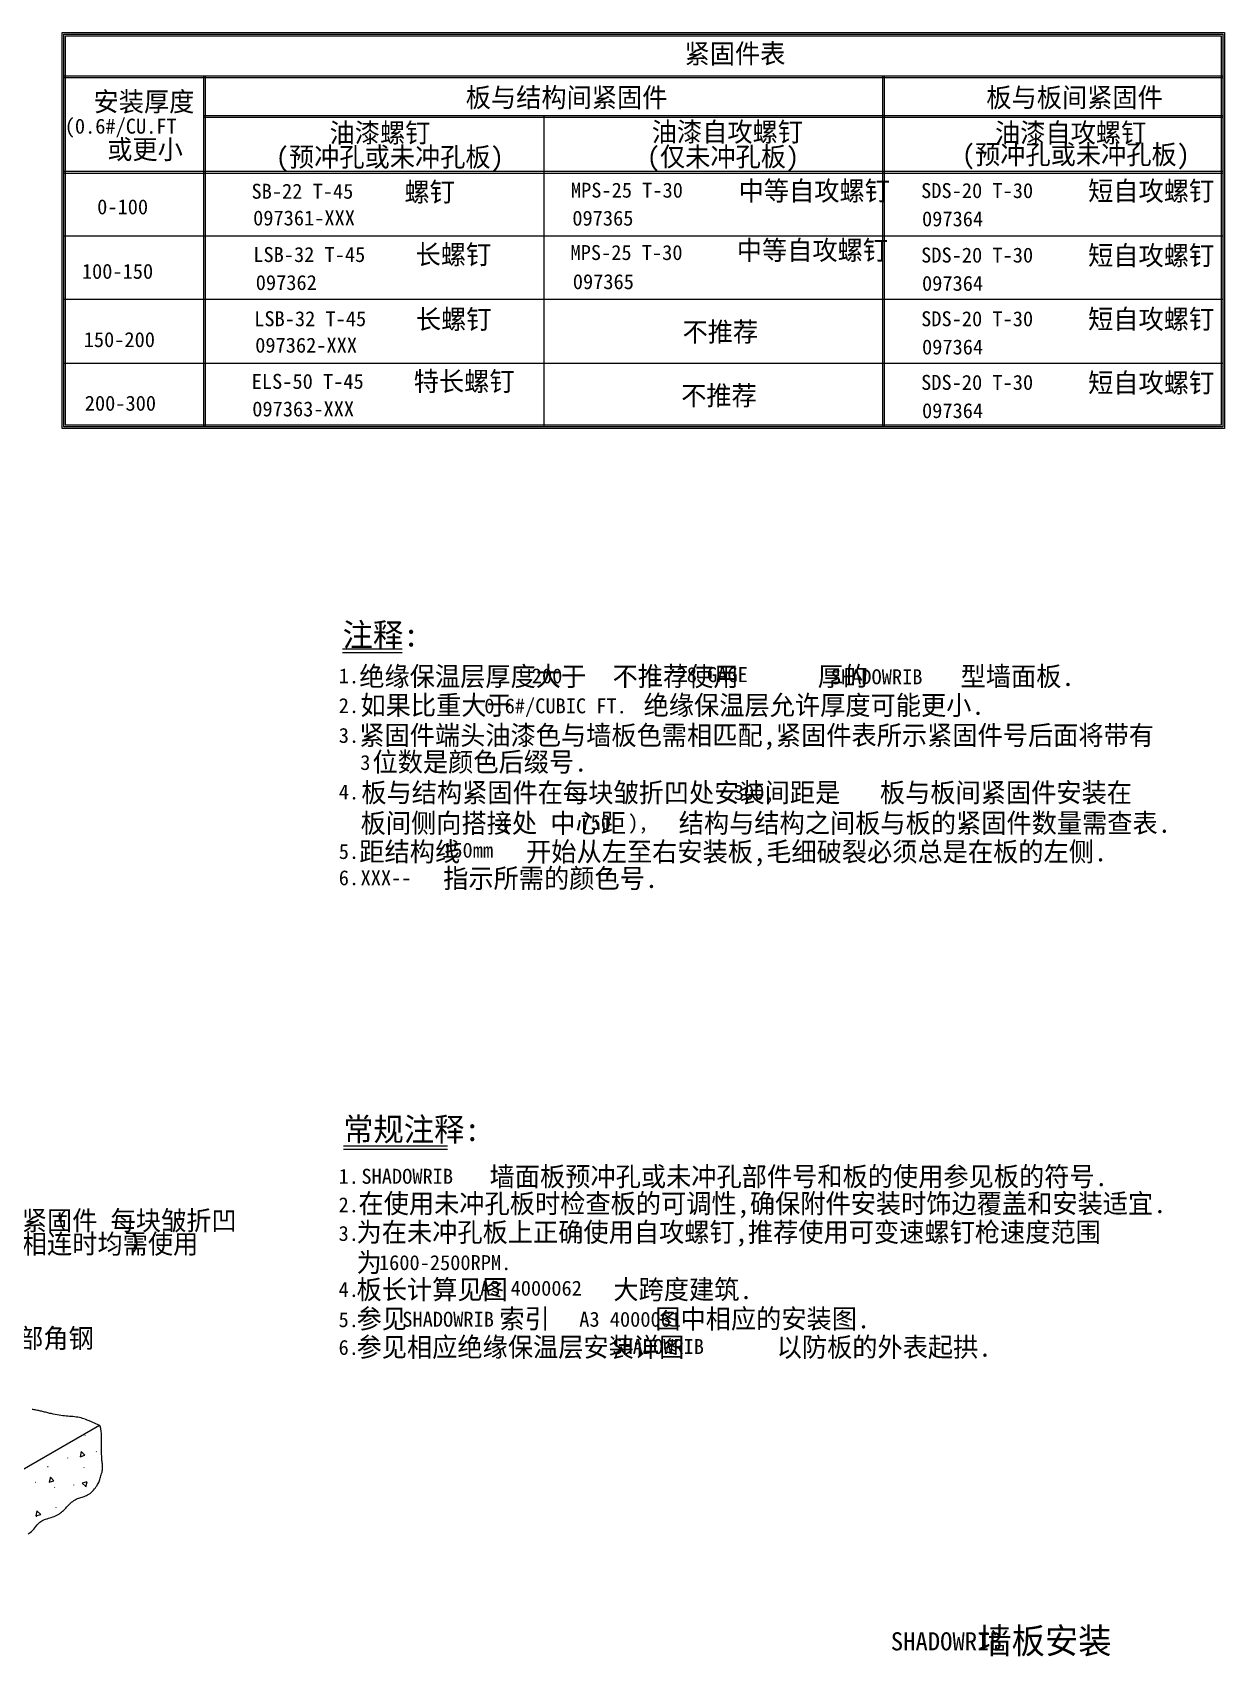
# Model space of a CAD drawing. Header units: metres. Extents: x 35 to 400, y 13 to 268.
# Drawn here: x 222.2 to 399.8, y 17 to 259 of the extents above; entities that cross this region are included whole.
import ezdxf

# ---------------------------------------------------------------- set-up
doc = ezdxf.new("R2010")
doc.units = ezdxf.units.M
for name, color, linetype in [('CALL', 1, 'Continuous'), ('NOTE', 5, 'Continuous'), ('OBJS', 7, 'Continuous'), ('TABL', 1, 'Continuous')]:
    doc.layers.add(name, color=color, linetype=linetype)

msp = doc.modelspace()

# ---------------------------------------------------------------- linework, layer by layer
at = {"layer": 'NOTE'}
for p, q in [((268.4, 167.16, 0.28), (277.29, 167.16, 0.28)), ((268.4, 166.64, 0.28), (277.29, 166.64, 0.28)), ((268.53, 93.11, 0.28), (284.01, 93.11, 0.28)), ((268.53, 92.62, 0.28), (284.01, 92.62, 0.28))]:
    msp.add_line(p, q, dxfattribs=at)
at = {"layer": 'OBJS'}
for points in [[(224.94, 53.24), (224.78, 53.27), (224.62, 53.31), (224.46, 53.35), (224.31, 53.39), (224.14, 53.43), (223.99, 53.46), (223.83, 53.5), (223.68, 53.54), (223.52, 53.58), (223.37, 53.62), (223.22, 53.64), (223.06, 53.68), (222.9, 53.72), (222.75, 53.74), (222.6, 53.78), (222.45, 53.82), (222.28, 53.84), (222.13, 53.87)], [(224.94, 53.24), (224.78, 53.27), (224.62, 53.31), (224.46, 53.35), (224.31, 53.39), (224.14, 53.43), (223.99, 53.46), (223.83, 53.5), (223.68, 53.54), (223.52, 53.58), (223.37, 53.62), (223.22, 53.64), (223.06, 53.68), (222.9, 53.72), (222.75, 53.74), (222.6, 53.78), (222.45, 53.82), (222.28, 53.84), (222.13, 53.87)], [(229.18, 52.64), (228.92, 52.69), (228.68, 52.73), (228.43, 52.76), (228.19, 52.79), (227.94, 52.81), (227.7, 52.83), (227.46, 52.86), (227.2, 52.88), (226.94, 52.91), (226.69, 52.93), (226.41, 52.96), (226.14, 53.01), (225.86, 53.06), (225.57, 53.1), (225.27, 53.16), (224.94, 53.24)], [(229.18, 52.64), (228.92, 52.69), (228.68, 52.73), (228.43, 52.76), (228.19, 52.79), (227.94, 52.81), (227.7, 52.83), (227.46, 52.86), (227.2, 52.88), (226.94, 52.91), (226.69, 52.93), (226.41, 52.96), (226.14, 53.01), (225.86, 53.06), (225.57, 53.1), (225.27, 53.16), (224.94, 53.24)], [(215.75, 42.06), (232.17, 51.54)], [(215.75, 42.06), (232.17, 51.54)], [(230.01, 52.41), (229.82, 52.46), (229.64, 52.53), (229.42, 52.59), (229.18, 52.64)], [(230.01, 52.41), (229.82, 52.46), (229.64, 52.53), (229.42, 52.59), (229.18, 52.64)], [(230.01, 52.41), (230.83, 52.09), (231.48, 51.81), (231.93, 51.62), (232.17, 51.54)], [(230.01, 52.41), (230.83, 52.09), (231.48, 51.81), (231.93, 51.62), (232.17, 51.54)], [(232.43, 50.58), (232.35, 51.04), (232.25, 51.39), (232.17, 51.54)], [(232.43, 50.58), (232.35, 51.04), (232.25, 51.39), (232.17, 51.54)], [(230.01, 50.04), (229.99, 49.97)], [(230.01, 50.04), (229.99, 49.97)], [(232.48, 49.95), (232.47, 50.28), (232.43, 50.58)], [(232.48, 49.95), (232.47, 50.28), (232.43, 50.58)], [(232.48, 47.18), (232.48, 47.44), (232.48, 47.67), (232.48, 47.9), (232.48, 48.1), (232.48, 48.28), (232.48, 48.46), (232.48, 48.62), (232.48, 48.77), (232.48, 48.91), (232.48, 49.06), (232.48, 49.2), (232.48, 49.34), (232.48, 49.48), (232.48, 49.62), (232.48, 49.78), (232.48, 49.95)], [(232.48, 47.18), (232.48, 47.44), (232.48, 47.67), (232.48, 47.9), (232.48, 48.1), (232.48, 48.28), (232.48, 48.46), (232.48, 48.62), (232.48, 48.77), (232.48, 48.91), (232.48, 49.06), (232.48, 49.2), (232.48, 49.34), (232.48, 49.48), (232.48, 49.62), (232.48, 49.78), (232.48, 49.95)], [(227.42, 46.6), (227.43, 46.66)], [(227.42, 46.6), (227.43, 46.66)], [(229.43, 47.57), (229.27, 46.82)], [(229.43, 47.57), (229.27, 46.82)], [(229.27, 46.82), (229.99, 47.04)], [(229.27, 46.82), (229.99, 47.04)], [(230, 47.06), (229.44, 47.58)], [(230, 47.06), (229.44, 47.58)], [(231.68, 47.56), (231.72, 47.57)], [(231.68, 47.56), (231.72, 47.57)], [(232.48, 44.32), (232.54, 44.51), (232.58, 44.69), (232.6, 44.85), (232.63, 45), (232.63, 45.15), (232.63, 45.31), (232.62, 45.45), (232.62, 45.61), (232.59, 45.75), (232.58, 45.91), (232.55, 46.09), (232.53, 46.27), (232.5, 46.47), (232.5, 46.69), (232.49, 46.91), (232.48, 47.18)], [(232.48, 44.32), (232.54, 44.51), (232.58, 44.69), (232.6, 44.85), (232.63, 45), (232.63, 45.15), (232.63, 45.31), (232.62, 45.45), (232.62, 45.61), (232.59, 45.75), (232.58, 45.91), (232.55, 46.09), (232.53, 46.27), (232.5, 46.47), (232.5, 46.69), (232.49, 46.91), (232.48, 47.18)], [(224.42, 45.34), (224.5, 45.37)], [(224.42, 45.34), (224.5, 45.37)], [(224.84, 43.75), (224.66, 43.02)], [(224.84, 43.75), (224.66, 43.02)], [(225.38, 43.23), (224.84, 43.75)], [(225.38, 43.23), (224.84, 43.75)], [(229.89, 45.19), (229.83, 45.17)], [(229.89, 45.19), (229.83, 45.17)], [(231.1, 41.66), (231.28, 41.85), (231.43, 42.02), (231.57, 42.2), (231.69, 42.36), (231.8, 42.51), (231.88, 42.68), (231.96, 42.83), (232.04, 42.98), (232.1, 43.13), (232.15, 43.28), (232.2, 43.43), (232.26, 43.61), (232.31, 43.78), (232.36, 43.95), (232.41, 44.13), (232.48, 44.32)], [(231.1, 41.66), (231.28, 41.85), (231.43, 42.02), (231.57, 42.2), (231.69, 42.36), (231.8, 42.51), (231.88, 42.68), (231.96, 42.83), (232.04, 42.98), (232.1, 43.13), (232.15, 43.28), (232.2, 43.43), (232.26, 43.61), (232.31, 43.78), (232.36, 43.95), (232.41, 44.13), (232.48, 44.32)], [(222.63, 42.97), (222.58, 42.95)], [(222.63, 42.97), (222.58, 42.95)], [(224.66, 43.02), (225.38, 43.23)], [(224.66, 43.02), (225.38, 43.23)], [(225.51, 42.23), (225.46, 42.28)], [(225.51, 42.23), (225.46, 42.28)], [(228.29, 42.64), (228.28, 42.57)], [(228.29, 42.64), (228.28, 42.57)], [(228.34, 40.29), (228.53, 40.4), (228.71, 40.5), (228.89, 40.58), (229.06, 40.65), (229.23, 40.7), (229.39, 40.75), (229.56, 40.8), (229.73, 40.85), (229.89, 40.91), (230.06, 40.97), (230.23, 41.03), (230.39, 41.12), (230.57, 41.22), (230.75, 41.34), (230.91, 41.5), (231.1, 41.66)], [(228.34, 40.29), (228.53, 40.4), (228.71, 40.5), (228.89, 40.58), (229.06, 40.65), (229.23, 40.7), (229.39, 40.75), (229.56, 40.8), (229.73, 40.85), (229.89, 40.91), (230.06, 40.97), (230.23, 41.03), (230.39, 41.12), (230.57, 41.22), (230.75, 41.34), (230.91, 41.5), (231.1, 41.66)], [(230.3, 43.08), (229.58, 42.87)], [(230.3, 43.08), (229.58, 42.87)], [(229.59, 42.87), (230.15, 42.36)], [(229.59, 42.87), (230.15, 42.36)], [(230.14, 42.35), (230.32, 43.08)], [(230.14, 42.35), (230.32, 43.08)], [(222.84, 38.74), (222.66, 38)], [(222.84, 38.74), (222.66, 38)], [(223.4, 38.22), (222.84, 38.74)], [(223.4, 38.22), (222.84, 38.74)], [(225.71, 39.21), (225.72, 39.27)], [(225.71, 39.21), (225.72, 39.27)], [(226.18, 38.31), (226.36, 38.44), (226.51, 38.55), (226.65, 38.68), (226.79, 38.81), (226.91, 38.92), (227.03, 39.05), (227.13, 39.16), (227.25, 39.29), (227.36, 39.41), (227.47, 39.53), (227.58, 39.65), (227.72, 39.78), (227.85, 39.91), (228, 40.05), (228.17, 40.16), (228.34, 40.29)], [(226.18, 38.31), (226.36, 38.44), (226.51, 38.55), (226.65, 38.68), (226.79, 38.81), (226.91, 38.92), (227.03, 39.05), (227.13, 39.16), (227.25, 39.29), (227.36, 39.41), (227.47, 39.53), (227.58, 39.65), (227.72, 39.78), (227.85, 39.91), (228, 40.05), (228.17, 40.16), (228.34, 40.29)], [(221.54, 35.35), (221.82, 35.5), (222.03, 35.67), (222.21, 35.85), (222.37, 36.04), (222.52, 36.23), (222.69, 36.44), (222.88, 36.68), (223.12, 36.93)], [(221.54, 35.35), (221.82, 35.5), (222.03, 35.67), (222.21, 35.85), (222.37, 36.04), (222.52, 36.23), (222.69, 36.44), (222.88, 36.68), (223.12, 36.93)], [(222.68, 38.01), (223.4, 38.22)], [(222.68, 38.01), (223.4, 38.22)], [(222.73, 37.96), (222.8, 37.98)], [(222.73, 37.96), (222.8, 37.98)], [(223.12, 36.93), (223.26, 37.06), (223.41, 37.17), (223.59, 37.28), (223.76, 37.36), (223.95, 37.44), (224.14, 37.52), (224.35, 37.58), (224.56, 37.65), (224.76, 37.72), (224.98, 37.78), (225.19, 37.86), (225.4, 37.93), (225.6, 38.01), (225.81, 38.1), (225.99, 38.2), (226.18, 38.31)], [(223.12, 36.93), (223.26, 37.06), (223.41, 37.17), (223.59, 37.28), (223.76, 37.36), (223.95, 37.44), (224.14, 37.52), (224.35, 37.58), (224.56, 37.65), (224.76, 37.72), (224.98, 37.78), (225.19, 37.86), (225.4, 37.93), (225.6, 38.01), (225.81, 38.1), (225.99, 38.2), (226.18, 38.31)]]:
    msp.add_lwpolyline(points, dxfattribs=at)
at = {"layer": 'TABL'}
for points in [[(226.59, 259.01), (399.82, 259.01)], [(226.59, 259.01), (399.82, 259.01)], [(226.59, 200.01), (226.59, 259.01)], [(226.59, 200.01), (226.59, 259.01)], [(399.82, 259.01), (399.82, 200.01)], [(399.82, 259.01), (399.82, 200.01)], [(226.85, 258.75), (399.56, 258.75)], [(226.85, 258.75), (399.56, 258.75)], [(226.85, 200.26), (226.85, 258.75)], [(226.85, 200.26), (226.85, 258.75)], [(227.1, 258.5), (399.31, 258.5)], [(227.1, 258.5), (399.31, 258.5)], [(227.1, 200.51), (227.1, 258.5)], [(227.1, 200.51), (227.1, 258.5)], [(399.31, 258.5), (399.31, 200.51)], [(399.31, 258.5), (399.31, 200.51)], [(399.56, 258.75), (399.56, 200.26)], [(399.56, 258.75), (399.56, 200.26)], [(226.85, 252.56), (399.56, 252.56)], [(226.85, 252.56), (399.56, 252.56)], [(226.85, 252.3), (399.56, 252.3)], [(226.85, 252.3), (399.56, 252.3)], [(247.67, 252.43), (247.67, 200.26)], [(247.67, 252.43), (247.67, 200.26)], [(247.92, 252.43), (247.92, 200.26)], [(247.92, 252.43), (247.92, 200.26)], [(348.85, 252.43), (348.85, 200.26)], [(348.85, 252.43), (348.85, 200.26)], [(349.1, 252.43), (349.1, 200.26)], [(349.1, 252.43), (349.1, 200.26)], [(247.79, 246.63), (399.56, 246.63)], [(247.79, 246.63), (399.56, 246.63)], [(247.79, 246.37), (399.56, 246.37)], [(247.79, 246.37), (399.56, 246.37)], [(298.38, 246.5), (298.38, 200.26)], [(298.38, 246.5), (298.38, 200.26)], [(226.85, 238.33), (399.56, 238.33)], [(226.85, 238.33), (399.56, 238.33)], [(226.85, 238.07), (399.56, 238.07)], [(226.85, 238.07), (399.56, 238.07)], [(226.85, 228.72), (399.56, 228.72)], [(226.85, 228.72), (399.56, 228.72)], [(399.56, 219.23), (226.85, 219.23)], [(399.56, 219.23), (226.85, 219.23)], [(226.85, 209.74), (399.56, 209.74)], [(226.85, 209.74), (399.56, 209.74)], [(399.82, 200.01), (226.59, 200.01)], [(399.82, 200.01), (226.59, 200.01)], [(399.56, 200.26), (226.85, 200.26)], [(399.56, 200.26), (226.85, 200.26)], [(399.31, 200.51), (227.1, 200.51)], [(399.31, 200.51), (227.1, 200.51)]]:
    msp.add_lwpolyline(points, dxfattribs=at)

# ---------------------------------------------------------------- texts
at = {"layer": 'CALL'}
for s, height, p in [('板与结构间紧固件 每块皱折凹', 2.89, (201.8, 80.56, 0.28)), ('(', 2.23, (225.84, 81.06, 0.28)), ('处与有结构相连时均需使用', 2.89, (201.8, 77.08, 0.28)), (')', 2.23, (236.75, 77.69, 0.28)), ('底部角钢', 2.89, (216.28, 63.02, 0.28))]:
    msp.add_text(s, height=height, dxfattribs=at).set_placement(p)
at = {"layer": 'NOTE'}
for s, height, p in [('注释:', 3.47, (268.4, 167.53, 0.28)), ('绝缘保温层厚度大于  不推荐使用      厚的       型墙面板.', 2.89, (270.88, 161.64, 0.28)), ('1.', 2.23, (267.82, 162.04, 0.28)), ('200', 2.23, (296.59, 162.04, 0.28)), ('28 GAGE', 2.23, (318.16, 162.22, 0.28)), ('SHADOWRIB', 2.23, (341.15, 161.9, 0.28)), ('2.', 2.23, (267.82, 157.61, 0.28)), ('如果比重大于          绝缘保温层允许厚度可能更小.', 2.89, (271.05, 157.34, 0.28)), ('0.6#/CUBIC FT.', 2.23, (289.51, 157.57, 0.28)), ('3.', 2.23, (267.82, 153.17, 0.28)), ('紧固件端头油漆色与墙板色需相匹配,紧固件表所示紧固件号后面将带有', 2.89, (270.88, 152.86, 0.28)), ('3', 2.23, (271.02, 149.13, 0.28)), (' 位数是颜色后缀号.', 2.89, (270.88, 148.89, 0.28)), ('板与结构紧固件在每块皱折凹处安装间距是   板与板间紧固件安装在', 2.89, (271.18, 144.32, 0.28)), ('4.', 2.23, (267.82, 144.74, 0.28)), ('300,', 2.23, (326.69, 144.69, 0.28)), ('板间侧向搭接处 中心距    结构与结构之间板与板的紧固件数量需查表.', 2.89, (271.08, 139.78, 0.28)), ('(', 2.23, (292.04, 140.21, 0.28)), ('750', 2.23, (303.83, 140.21, 0.28)), ('),', 2.23, (310.94, 140.21, 0.28)), ('5.', 2.23, (267.82, 135.87, 0.28)), ('距结构线     开始从左至右安装板,毛细破裂必须总是在板的左侧.', 2.89, (270.88, 135.51, 0.28)), ('150mm', 2.23, (283.23, 136.07, 0.28)), ('6.', 2.23, (267.82, 131.96, 0.28)), ('XXX--', 2.23, (271.07, 131.96, 0.28)), ('指示所需的颜色号.', 2.89, (283.38, 131.55, 0.28)), ('常规注释:', 3.47, (268.49, 93.86, 0.28)), ('1.', 2.23, (267.79, 87.48, 0.28)), ('SHADOWRIB', 2.23, (271.2, 87.48, 0.28)), ('墙面板预冲孔或未冲孔部件号和板的使用参见板的符号.', 2.89, (290.3, 87.12, 0.28)), ('2.', 2.23, (267.79, 83.23, 0.28)), ('在使用未冲孔板时检查板的可调性,确保附件安装时饰边覆盖和安装适宜.', 2.89, (270.76, 83.1, 0.28)), ('3.', 2.23, (267.79, 78.97, 0.28)), ('为在未冲孔板上正确使用自攻螺钉,推荐使用可变速螺钉枪速度范围', 2.89, (270.47, 78.83, 0.28)), ('为', 2.89, (270.47, 74.3, 0.28)), ('1600-2500RPM.', 2.23, (273.81, 74.62, 0.28)), ('4.', 2.23, (267.79, 70.62, 0.28)), ('板长计算见图        大跨度建筑.', 2.89, (270.47, 70.29, 0.28)), ('A3 4000062 ', 2.23, (288.88, 70.81, 0.28)), ('5.', 2.23, (267.79, 66.12, 0.28)), ('参见       索引        图中相应的安装图.  ', 2.89, (270.47, 65.93, 0.28)), ('SHADOWRIB', 2.23, (277.29, 66.18, 0.28)), ('A3 4000061', 2.23, (303.66, 66.18, 0.28)), ('6.', 2.23, (267.79, 61.99, 0.28)), ('参见相应绝缘保温层安装详图       以防板的外表起拱.', 2.89, (270.47, 61.71, 0.28)), ('SHADOWRIB', 2.23, (308.59, 62.12, 0.28)), ('        墙板安装', 3.82, (342.33, 17.49, 0.28)), ('SHADOWRIB', 2.7, (350.09, 17.96, 0.28))]:
    msp.add_text(s, height=height, dxfattribs=at).set_placement(p)
at = {"layer": 'TABL'}
for s, height, p in [('紧固件表', 2.89, (319.35, 254.41, 0.28)), ('安装厚度', 2.89, (231.28, 247.26, 0.28)), ('板与结构间紧固件', 2.89, (286.74, 247.89, 0.28)), ('板与板间紧固件', 2.89, (364.32, 247.89, 0.28)), ('(0.6#/CU.FT', 2.23, (226.98, 243.94, 0.28)), ('油漆螺钉', 2.89, (266.45, 242.62, 0.28)), ('油漆自攻螺钉', 2.89, (314.46, 242.75, 0.28)), ('油漆自攻螺钉', 2.89, (365.62, 242.63, 0.28)), ('或更小', 2.89, (233.31, 240.15, 0.28)), ('(预冲孔或未冲孔板)', 2.89, (258.43, 239.02, 0.28)), ('(仅未冲孔板)', 2.89, (313.72, 239.06, 0.28)), ('(预冲孔或未冲孔板)', 2.89, (360.67, 239.39, 0.28)), ('中等自攻螺钉', 2.89, (327.41, 233.97, 0.28)), ('短自攻螺钉', 2.89, (379.49, 233.95, 0.28)), ('SB-22 T-45 ', 2.23, (254.82, 234.24, 0.28)), ('螺钉', 2.89, (277.6, 233.81, 0.28)), ('MPS-25 T-30 ', 2.23, (302.42, 234.4, 0.28)), ('SDS-20 T-30 ', 2.23, (354.61, 234.34, 0.28)), ('0-100', 2.23, (231.82, 231.92, 0.28)), ('097361-XXX', 2.23, (255.06, 230.26, 0.28)), ('097365', 2.23, (302.63, 230.23, 0.28)), ('097364', 2.23, (354.74, 230.13, 0.28)), ('长螺钉', 2.89, (279.27, 224.48, 0.28)), ('中等自攻螺钉', 2.89, (327.13, 225.13, 0.28)), ('短自攻螺钉', 2.89, (379.49, 224.34, 0.28)), ('LSB-32 T-45 ', 2.23, (255.08, 224.81, 0.28)), ('MPS-25 T-30 ', 2.23, (302.36, 225.11, 0.28)), ('SDS-20 T-30 ', 2.23, (354.61, 224.73, 0.28)), ('100-150', 2.23, (229.54, 222.31, 0.28)), ('097362', 2.23, (255.45, 220.64, 0.28)), ('097365', 2.23, (302.7, 220.77, 0.28)), ('097364', 2.23, (354.74, 220.52, 0.28)), ('长螺钉', 2.89, (279.31, 214.84, 0.28)), ('短自攻螺钉', 2.89, (379.49, 214.86, 0.28)), ('LSB-32 T-45 ', 2.23, (255.22, 215.25, 0.28)), ('不推荐', 2.89, (319.05, 212.96, 0.28)), ('SDS-20 T-30 ', 2.23, (354.61, 215.24, 0.28)), ('150-200', 2.23, (229.81, 212.14, 0.28)), ('097362-XXX', 2.23, (255.37, 211.31, 0.28)), ('097364', 2.23, (354.74, 211.04, 0.28)), ('ELS-50 T-45 ', 2.23, (254.85, 205.91, 0.28)), ('特长螺钉', 2.89, (279, 205.59, 0.28)), ('短自攻螺钉', 2.89, (379.49, 205.37, 0.28)), ('不推荐', 2.89, (318.85, 203.47, 0.28)), ('SDS-20 T-30 ', 2.23, (354.61, 205.76, 0.28)), ('200-300', 2.23, (229.97, 202.66, 0.28)), ('097363-XXX', 2.23, (254.93, 201.81, 0.28)), ('097364', 2.23, (354.74, 201.55, 0.28))]:
    msp.add_text(s, height=height, dxfattribs=at).set_placement(p)

doc.saveas('drawing.dxf')
